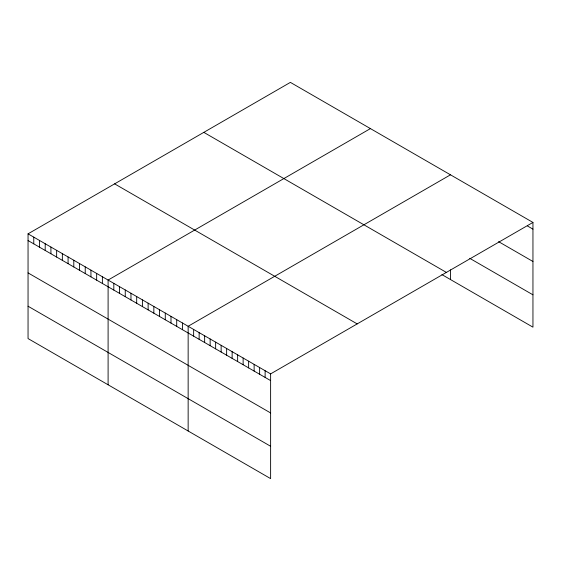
<?xml version="1.0" encoding="UTF-8"?>
<svg xmlns="http://www.w3.org/2000/svg" width="561" height="561" viewBox="0 0 561 561"><rect width="100%" height="100%" fill="white"/><g stroke="black" fill="none" stroke-linecap="round" stroke-linejoin="round"><path stroke-width="0.84" d="M28.05 233.839L270.619 373.885L270.619 478.617L28.05 338.571L28.05 233.839L290.381 82.383L532.95 222.429L532.95 327.161L441.9 274.595M370.428 128.595L108.098 280.051L108.098 384.79M450.476 174.815L188.145 326.264L188.145 431.002M270.619 373.885L532.95 222.429M527.452 225.971L532.95 229.14M498.589 241.651L532.95 261.489M469.718 258.312L532.95 294.82M203.811 132.361L446.381 272.408M114.619 183.854L357.189 323.9M28.05 240.55L270.619 380.596M28.05 272.898L270.619 412.945M28.05 306.222L270.619 446.268M450.476 269.841L450.476 279.546M265.122 370.709L265.122 377.42M259.624 367.532L259.624 374.25M254.126 364.362L254.126 371.073M248.628 361.186L248.628 367.897M243.13 358.009L243.13 364.727M237.633 354.833L237.633 361.55M232.135 351.663L232.135 358.374M226.637 348.486L226.637 355.204M221.139 345.31L221.139 352.028M215.641 342.14L215.641 348.851M210.137 338.963L210.137 345.681M204.639 335.787L204.639 342.505M199.141 332.617L199.141 339.328M193.643 329.44L193.643 336.158M182.43 322.968L182.43 329.679M176.708 319.665L176.708 326.376M170.993 316.362L170.993 323.08M165.278 313.059L165.278 319.777M159.555 309.763L159.555 316.474M153.84 306.46L153.84 313.171M148.125 303.157L148.125 309.875M142.403 299.855L142.403 306.572M136.688 296.559L136.688 303.27M130.972 293.256L130.972 299.967M125.25 289.953L125.25 296.671M119.535 286.65L119.535 293.368M113.813 283.354L113.813 290.065M102.383 276.748L102.383 283.466M96.66 273.445L96.66 280.163M90.945 270.15L90.945 276.861M85.23 266.847L85.23 273.565M79.508 263.544L79.508 270.262M73.793 260.241L73.793 266.959M68.077 256.945L68.077 263.656M62.355 253.642L62.355 260.36M56.64 250.339L56.64 257.057M50.918 247.043L50.918 253.754M45.203 243.74L45.203 250.451M39.487 240.438L39.487 247.156M33.765 237.135L33.765 243.853"/></g></svg>
